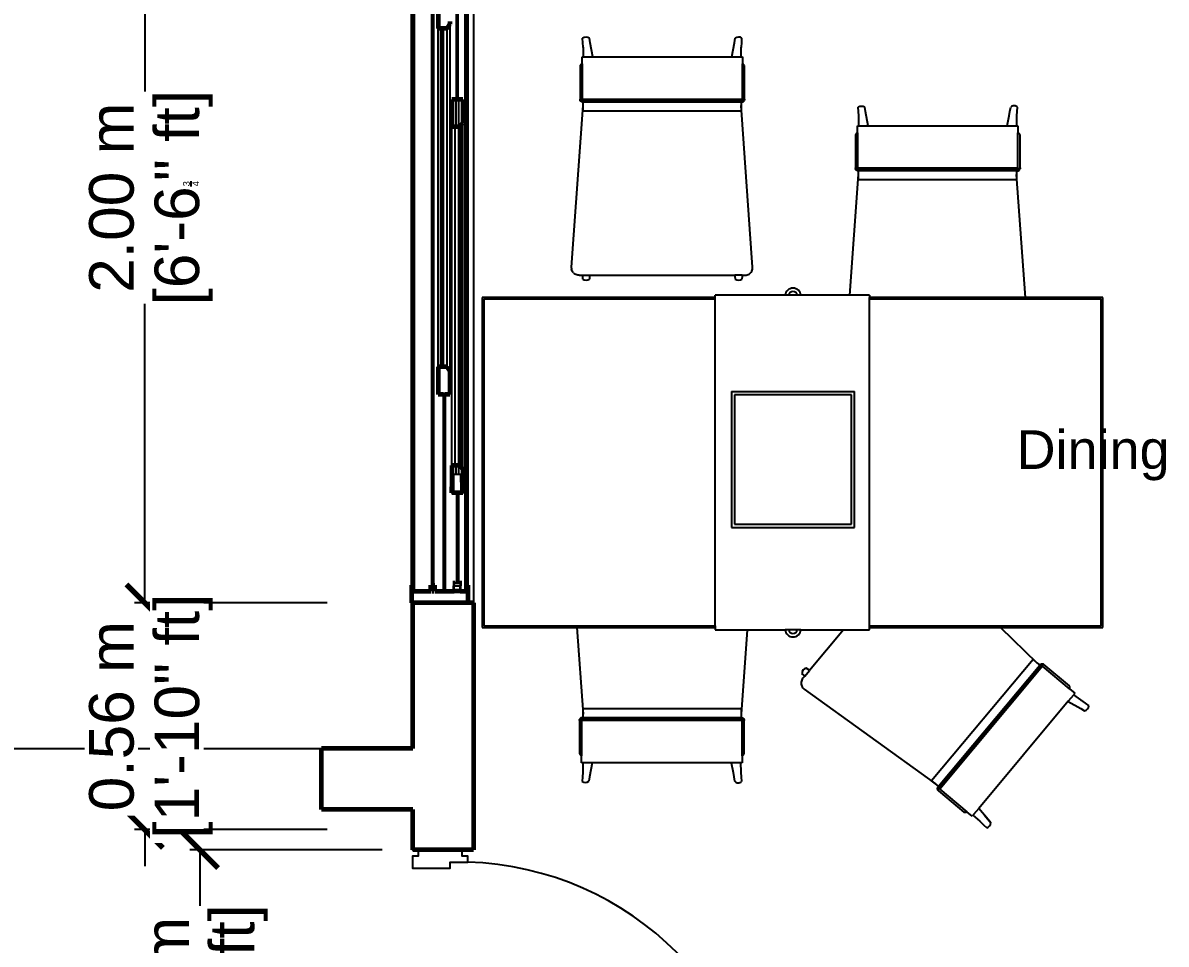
# Model space of a CAD drawing. Header units: metres. Extents: x 54.3 to 102.1, y 17 to 45.8.
# Drawn here: x 73.189 to 76.011, y 32.096 to 34.37 of the extents above; entities that cross this region are included whole.
import ezdxf

# ---------------------------------------------------------------- set-up
doc = ezdxf.new("R2010")
doc.units = ezdxf.units.M
doc.layers.get('Defpoints').update_dxf_attribs({"lineweight": 0})
doc.layers.add('A-WALL', color=6, linetype='Continuous', lineweight=60)
doc.layers.add('Edges', color=7, linetype='Continuous')
doc.styles.get("Standard").update_dxf_attribs({"font": 'arial.ttf'})
doc.styles.add('TEXTS', font='swissl.ttf')
doc.dimstyles.new('Copy of DIMTEXT', dxfattribs={"dimscale": 0.3, "dimtxt": 0.22, "dimasz": 0.18, "dimexe": 0.05, "dimexo": 0.05, "dimgap": 0.05, "dimtad": 0, "dimzin": 1, "dimdsep": 46, "dimtxsty": 'TEXTS', "dimblk": 'ARCHTICK', "dimcen": 0.1, "dimclrd": 256, "dimclre": 6, "dimclrt": 7, "dimadec": 0, "dimazin": 0, "dimtfac": 0.15, "dimtix": 1, "dimtofl": 0, "dimtmove": 1, "dimatfit": 3, "dimldrblk": 'OPEN', "dimfxl": 0, "dimtolj": 1, "dimtzin": 0, "dimarcsym": 0})

# ---------------------------------------------------------------- blocks, each defined once
blk = doc.blocks.new('*U176')
blk.add_lwpolyline([(33.6, 1013.3, -0.396717), (855.3, 192)], format="xyb")
for points in [[(72, 192), (33.6, 192), (33.6, 1013.3), (72, 1013.3)], [(33.6, 192), (16.8, 192), (16.8, 192), (16.8, 192), (16.8, 192), (16.8, 177), (0, 177), (0, 190.9), (0, 40.9), (0, 55.9), (16.8, 55.9), (16.8, 40.9), (33.6, 40.9), (33.6, 40.9), (50, 40.9), (50, 144), (33.6, 144)], [(888.9, 177), (888.9, 192), (888.9, 192), (888.9, 40.9), (888.9, 55.9), (872.1, 55.9), (872.1, 40.9), (855.3, 40.9), (855.3, 40.9), (838.9, 40.9), (838.9, 144), (855.3, 144), (855.3, 192), (872.1, 192), (872.1, 177)]]:
    blk.add_lwpolyline(points, close=True)
blk.add_lwpolyline([(33.6, 192), (72, 192)])
blk = doc.blocks.new('_ArchTick')
at = {"color": 0, "linetype": 'ByBlock', "const_width": 0.15}
blk.add_lwpolyline([(-0.5, -0.5), (0.5, 0.5)], dxfattribs=at)
blk = doc.blocks.new('*D215')
at = {"layer": 'Defpoints', "color": 0, "transparency": 16777216}
for p in [(74.1478, 34.9382), (73.4898, 32.939), (74.1478, 32.939)]:
    blk.add_point(p, dxfattribs=at)
at = {"layer": 'Edges', "color": 6, "lineweight": -2, "transparency": 16777216}
for p, q in [((73.9398, 34.9382), (73.4648, 34.9382)), ((73.9398, 32.939), (73.4648, 32.939))]:
    blk.add_line(p, q, dxfattribs=at)
at = {"layer": 'Edges', "lineweight": -2, "transparency": 16777216}
for p, q in [((73.4898, 34.9382), (73.4898, 34.2005)), ((73.4898, 32.939), (73.4898, 33.6768))]:
    blk.add_line(p, q, dxfattribs=at)
at = {"layer": 'Edges', "lineweight": -2, "transparency": 16777216, "xscale": 0.09, "yscale": 0.09, "zscale": 0.09}
for p, rotation in [((73.4898, 34.9382), 90), ((73.4898, 32.939), 270)]:
    blk.add_blockref('_ArchTick', p, dxfattribs=dict(at, rotation=rotation))
at = {"layer": 'Edges', "color": 7, "transparency": 16777216, "insert": (73.4082, 33.9386), "char_height": 0.11, "attachment_point": 5, "rotation": 90, "style": 'TEXTS', "bg_fill": 3, "box_fill_scale": 1.1, "bg_fill_color": 256, "bg_fill_true_color": 13158600, "bg_fill_transparency": 0}
blk.add_mtext('\\A1;2.00 m', dxfattribs=at)
at = {"layer": 'Edges', "color": 7, "transparency": 16777216, "insert": (73.5856, 33.9386), "char_height": 0.11, "attachment_point": 5, "rotation": 90, "style": 'TEXTS', "bg_fill": 3, "box_fill_scale": 1.1, "bg_fill_color": 256, "bg_fill_true_color": 13158600, "bg_fill_transparency": 0}
blk.add_mtext('\\A1;[6\'-6{\\H0.15x;\\S3/4;}" ft]', dxfattribs=at)
blk = doc.blocks.new('_Open')
at = {"color": 0, "linetype": 'ByBlock', "lineweight": -2}
for p, q in [((-1, 0.167), (0, 0)), ((-1, -0.167), (0, 0)), ((0, 0), (-1, 0))]:
    blk.add_line(p, q, dxfattribs=at)
blk = doc.blocks.new('*D216')
at = {"layer": 'Defpoints', "color": 0, "transparency": 16777216}
for p in [(74.1478, 32.939), (74.1511, 32.3788)]:
    blk.add_point(p, dxfattribs=at)
at = {"layer": 'Edges', "lineweight": -2, "transparency": 16777216}
for p, q in [((73.4898, 32.939), (73.4898, 33.029)), ((73.4898, 32.3788), (73.4898, 32.2888))]:
    blk.add_line(p, q, dxfattribs=at)
at = {"layer": 'Edges', "color": 6, "lineweight": -2, "transparency": 16777216}
for p, q in [((73.9398, 32.939), (73.4648, 32.939)), ((73.9398, 32.3788), (73.4648, 32.3788))]:
    blk.add_line(p, q, dxfattribs=at)
at = {"layer": 'Edges', "lineweight": -2, "transparency": 16777216, "xscale": 0.09, "yscale": 0.09, "zscale": 0.09}
for p, rotation in [((73.4898, 32.939), 270), ((73.4898, 32.3788), 90)]:
    blk.add_blockref('_ArchTick', p, dxfattribs=dict(at, rotation=rotation))
at = {"layer": 'Edges', "color": 7, "transparency": 16777216, "char_height": 0.11, "attachment_point": 5, "rotation": 90, "style": 'TEXTS', "bg_fill": 3, "box_fill_scale": 1.1, "bg_fill_color": 256, "bg_fill_true_color": 13158600, "bg_fill_transparency": 0}
for s, insert in [('\\A1;[1\'-10" ft]', (73.5856, 32.6589)), ('\\A1;0.56 m', (73.4082, 32.6589))]:
    blk.add_mtext(s, dxfattribs=dict(at, insert=insert))
at = {"layer": 'Defpoints', "color": 0, "transparency": 16777216}
blk.add_point((73.4898, 32.3788), dxfattribs=at)
blk = doc.blocks.new('*D220')
at = {"layer": 'Defpoints', "color": 0, "transparency": 16777216}
for p in [(73.6259, 32.3288), (74.1511, 32.3288), (74.1511, 31.5288)]:
    blk.add_point(p, dxfattribs=at)
at = {"layer": 'Edges', "color": 6, "lineweight": -2, "transparency": 16777216}
for p, q in [((74.0759, 32.3288), (73.6009, 32.3288)), ((74.0759, 31.5288), (73.6009, 31.5288))]:
    blk.add_line(p, q, dxfattribs=at)
at = {"layer": 'Edges', "lineweight": -2, "transparency": 16777216}
for p, q in [((73.6259, 32.3288), (73.6259, 32.1906)), ((73.6259, 31.5288), (73.6259, 31.667))]:
    blk.add_line(p, q, dxfattribs=at)
at = {"layer": 'Edges', "lineweight": -2, "transparency": 16777216, "xscale": 0.09, "yscale": 0.09, "zscale": 0.09}
for p, rotation in [((73.6259, 32.3288), 90), ((73.6259, 31.5288), 270)]:
    blk.add_blockref('_ArchTick', p, dxfattribs=dict(at, rotation=rotation))
at = {"layer": 'Edges', "color": 7, "transparency": 16777216, "insert": (73.5444, 31.9288), "char_height": 0.11, "attachment_point": 5, "rotation": 90, "style": 'TEXTS', "bg_fill": 3, "box_fill_scale": 1.1, "bg_fill_color": 256, "bg_fill_true_color": 13158600, "bg_fill_transparency": 0}
blk.add_mtext('\\A1;0.80 m', dxfattribs=at)
at = {"layer": 'Edges', "color": 7, "transparency": 16777216, "insert": (73.7217, 31.9288), "char_height": 0.11, "attachment_point": 5, "rotation": 90, "style": 'TEXTS', "bg_fill": 3, "box_fill_scale": 1.1, "bg_fill_color": 256, "bg_fill_true_color": 13158600, "bg_fill_transparency": 0}
blk.add_mtext('\\A1;[2\'-7{\\H0.15x;\\S1/2;}" ft]', dxfattribs=at)

msp = doc.modelspace()

# ---------------------------------------------------------------- linework, layer by layer
for p, q in [((74.1554, 32.9676), (74.1554, 34.9093)), ((74.259, 34.1811), (74.259, 34.9093)), ((74.2635, 34.1811), (74.2635, 34.9093)), ((74.2802, 34.9093), (74.2802, 33.2606)), ((74.1478, 32.9826), (74.1478, 34.8941)), ((74.1504, 32.9826), (74.1504, 34.8941)), ((74.1984, 32.9826), (74.1984, 34.8941)), ((74.2033, 32.9826), (74.2033, 34.8941)), ((74.2852, 32.9826), (74.2852, 34.8941)), ((74.2878, 32.9826), (74.2878, 34.8907)), ((74.3011, 34.8907), (74.3011, 32.9388)), ((74.2143, 33.5209), (74.2143, 34.3563)), ((74.236, 33.5209), (74.236, 34.3563)), ((74.243, 34.3666), (74.243, 33.5106)), ((74.5714, 34.3211), (74.5706, 34.3322)), ((74.5722, 34.3106), (74.5714, 34.3211)), ((74.5891, 34.3212), (74.5873, 34.332)), ((74.5954, 34.286), (74.5891, 34.3212)), ((74.9391, 34.286), (74.9454, 34.3212)), ((74.9454, 34.3212), (74.9472, 34.332)), ((74.9623, 34.3106), (74.9631, 34.3211)), ((74.9631, 34.3211), (74.9639, 34.3322)), ((74.5691, 34.286), (74.5721, 34.286)), ((74.5691, 34.2688), (74.5691, 34.286)), ((74.5721, 34.286), (74.5721, 34.286)), ((74.5721, 34.286), (74.5725, 34.286)), ((74.5724, 34.3083), (74.5722, 34.3106)), ((74.5725, 34.286), (74.5724, 34.3083)), ((74.5725, 34.286), (74.5725, 34.286)), ((74.5725, 34.286), (74.5735, 34.286)), ((74.5735, 34.286), (74.5735, 34.286)), ((74.5735, 34.286), (74.5753, 34.286)), ((74.5753, 34.286), (74.5753, 34.286)), ((74.5753, 34.286), (74.5949, 34.286)), ((74.5949, 34.286), (74.5949, 34.286)), ((74.5949, 34.286), (74.9396, 34.286)), ((74.9396, 34.286), (74.9396, 34.286)), ((74.9396, 34.286), (74.9592, 34.286)), ((74.9592, 34.286), (74.9592, 34.286)), ((74.9592, 34.286), (74.961, 34.286)), ((74.961, 34.286), (74.961, 34.286)), ((74.961, 34.286), (74.962, 34.286)), ((74.962, 34.286), (74.9621, 34.3083)), ((74.962, 34.286), (74.962, 34.286)), ((74.962, 34.286), (74.9624, 34.286)), ((74.9621, 34.3083), (74.9623, 34.3106)), ((74.9624, 34.286), (74.9624, 34.286)), ((74.9624, 34.286), (74.9651, 34.286)), ((74.9651, 34.286), (74.9651, 34.2688)), ((74.5642, 34.2643), (74.5641, 34.2638)), ((74.5641, 34.2638), (74.5641, 34.182)), ((74.5645, 34.2649), (74.5642, 34.2643)), ((74.5647, 34.2655), (74.5645, 34.2649)), ((74.5651, 34.266), (74.5647, 34.2655)), ((74.5654, 34.2665), (74.5651, 34.266)), ((74.5659, 34.267), (74.5654, 34.2665)), ((74.5663, 34.2674), (74.5659, 34.267)), ((74.5668, 34.2678), (74.5663, 34.2674)), ((74.5673, 34.2681), (74.5668, 34.2678)), ((74.5679, 34.2684), (74.5673, 34.2681)), ((74.5685, 34.2686), (74.5679, 34.2684)), ((74.5691, 34.2688), (74.5685, 34.2686)), ((74.5691, 34.2688), (74.5691, 34.182)), ((74.9657, 34.2686), (74.9651, 34.2688)), ((74.9651, 34.182), (74.9651, 34.2688)), ((74.9662, 34.2684), (74.9657, 34.2686)), ((74.9668, 34.2681), (74.9662, 34.2684)), ((74.9673, 34.2678), (74.9668, 34.2681)), ((74.9678, 34.2674), (74.9673, 34.2678)), ((74.9683, 34.267), (74.9678, 34.2674)), ((74.9687, 34.2665), (74.9683, 34.267)), ((74.9691, 34.266), (74.9687, 34.2665)), ((74.9694, 34.2655), (74.9691, 34.266)), ((74.9697, 34.2649), (74.9694, 34.2655)), ((74.9699, 34.2643), (74.9697, 34.2649)), ((74.9701, 34.2638), (74.9699, 34.2643)), ((74.9701, 34.182), (74.9701, 34.2638)), ((74.2582, 34.1131), (74.2582, 34.1811)), ((74.265, 34.1131), (74.265, 34.1811)), ((74.5642, 34.1814), (74.5641, 34.182)), ((74.5641, 34.182), (74.5641, 34.1796)), ((74.5642, 34.179), (74.5641, 34.1796)), ((74.5645, 34.1809), (74.5642, 34.1814)), ((74.5645, 34.1785), (74.5642, 34.179)), ((74.5647, 34.1803), (74.5645, 34.1809)), ((74.5647, 34.1779), (74.5645, 34.1785)), ((74.5651, 34.1798), (74.5647, 34.1803)), ((74.5651, 34.1774), (74.5647, 34.1779)), ((74.5654, 34.1793), (74.5651, 34.1798)), ((74.5654, 34.1769), (74.5651, 34.1774)), ((74.5659, 34.1789), (74.5654, 34.1793)), ((74.5659, 34.1765), (74.5654, 34.1769)), ((74.5663, 34.1785), (74.5659, 34.1789)), ((74.5663, 34.1761), (74.5659, 34.1765)), ((74.5668, 34.1781), (74.5663, 34.1785)), ((74.5668, 34.1757), (74.5663, 34.1761)), ((74.5673, 34.1778), (74.5668, 34.1781)), ((74.5673, 34.1754), (74.5668, 34.1757)), ((74.5679, 34.1775), (74.5673, 34.1778)), ((74.5679, 34.1751), (74.5673, 34.1754)), ((74.5685, 34.1773), (74.5679, 34.1775)), ((74.5685, 34.1749), (74.5679, 34.1751)), ((74.5691, 34.1772), (74.5685, 34.1773)), ((74.5691, 34.1747), (74.5685, 34.1749)), ((74.5691, 34.182), (74.9651, 34.182)), ((74.5691, 34.182), (74.5691, 34.1772)), ((74.5691, 34.1772), (74.9651, 34.1772)), ((74.5691, 34.1747), (74.5716, 34.1747)), ((74.9616, 34.1747), (74.5716, 34.1747)), ((74.5716, 34.1659), (74.5716, 34.1747)), ((74.9651, 34.1747), (74.9616, 34.1747)), ((74.9616, 34.1747), (74.9616, 34.1659)), ((74.9651, 34.182), (74.9651, 34.1772)), ((74.9651, 34.1772), (74.9657, 34.1773)), ((74.9651, 34.1747), (74.9657, 34.1749)), ((74.9657, 34.1773), (74.9662, 34.1775)), ((74.9657, 34.1749), (74.9662, 34.1751)), ((74.9662, 34.1775), (74.9668, 34.1778)), ((74.9662, 34.1751), (74.9668, 34.1754)), ((74.9668, 34.1778), (74.9673, 34.1781)), ((74.9668, 34.1754), (74.9673, 34.1757)), ((74.9673, 34.1781), (74.9678, 34.1785)), ((74.9673, 34.1757), (74.9678, 34.1761)), ((74.9678, 34.1785), (74.9683, 34.1789)), ((74.9678, 34.1761), (74.9683, 34.1765)), ((74.9683, 34.1789), (74.9687, 34.1793)), ((74.9683, 34.1765), (74.9687, 34.1769)), ((74.9687, 34.1793), (74.9691, 34.1798)), ((74.9687, 34.1769), (74.9691, 34.1774)), ((74.9691, 34.1798), (74.9694, 34.1803)), ((74.9691, 34.1774), (74.9694, 34.1779)), ((74.9694, 34.1803), (74.9697, 34.1809)), ((74.9694, 34.1779), (74.9697, 34.1785)), ((74.9697, 34.1809), (74.9699, 34.1814)), ((74.9697, 34.1785), (74.9699, 34.179)), ((74.9699, 34.1814), (74.9701, 34.182)), ((74.9699, 34.179), (74.9701, 34.1796)), ((74.9701, 34.182), (74.9701, 34.1796)), ((74.543, 33.7672), (74.5716, 34.1659)), ((74.5716, 34.1531), (74.5716, 34.1659)), ((74.5716, 34.1531), (74.9616, 34.1531)), ((74.9616, 34.1659), (74.9616, 34.1531)), ((74.9901, 33.7672), (74.9616, 34.1659)), ((75.2514, 34.1511), (75.2506, 34.1622)), ((75.2522, 34.1406), (75.2514, 34.1511)), ((75.2691, 34.1512), (75.2673, 34.162)), ((75.2754, 34.116), (75.2691, 34.1512)), ((75.6235, 34.1406), (75.6254, 34.1512)), ((75.6254, 34.1512), (75.6272, 34.162)), ((75.6423, 34.1406), (75.6431, 34.1511)), ((75.6431, 34.1511), (75.6439, 34.1622)), ((74.2752, 33.2676), (74.2752, 34.1232)), ((75.2524, 34.1383), (75.2522, 34.1406)), ((75.2525, 34.116), (75.2524, 34.1383)), ((75.2715, 34.1381), (75.271, 34.1406)), ((75.6188, 34.116), (75.6235, 34.1406)), ((75.642, 34.116), (75.6421, 34.1383)), ((75.6421, 34.1383), (75.6423, 34.1406)), ((74.248, 33.2776), (74.248, 34.1131)), ((74.2561, 33.2776), (74.2561, 34.1131)), ((75.2442, 34.0943), (75.2441, 34.0938)), ((75.2441, 34.0938), (75.2441, 34.012)), ((75.2445, 34.0949), (75.2442, 34.0943)), ((75.2447, 34.0955), (75.2445, 34.0949)), ((75.2451, 34.096), (75.2447, 34.0955)), ((75.2454, 34.0965), (75.2451, 34.096)), ((75.2459, 34.097), (75.2454, 34.0965)), ((75.2463, 34.0974), (75.2459, 34.097)), ((75.2468, 34.0978), (75.2463, 34.0974)), ((75.2473, 34.0981), (75.2468, 34.0978)), ((75.2479, 34.0984), (75.2473, 34.0981)), ((75.2485, 34.0986), (75.2479, 34.0984)), ((75.2491, 34.0988), (75.2485, 34.0986)), ((75.2491, 34.116), (75.2521, 34.116)), ((75.2491, 34.0988), (75.2491, 34.116)), ((75.2491, 34.0988), (75.2491, 34.012)), ((75.2521, 34.116), (75.2521, 34.116)), ((75.2521, 34.116), (75.2525, 34.116)), ((75.2525, 34.116), (75.2525, 34.116)), ((75.2525, 34.116), (75.2535, 34.116)), ((75.2535, 34.116), (75.2535, 34.116)), ((75.2535, 34.116), (75.2553, 34.116)), ((75.2553, 34.116), (75.2553, 34.116)), ((75.2553, 34.116), (75.2749, 34.116)), ((75.2749, 34.116), (75.2749, 34.116)), ((75.2749, 34.116), (75.6196, 34.116)), ((75.6196, 34.116), (75.6196, 34.116)), ((75.6196, 34.116), (75.6392, 34.116)), ((75.6392, 34.116), (75.6392, 34.116)), ((75.6392, 34.116), (75.641, 34.116)), ((75.641, 34.116), (75.641, 34.116)), ((75.641, 34.116), (75.642, 34.116)), ((75.642, 34.116), (75.642, 34.116)), ((75.642, 34.116), (75.6424, 34.116)), ((75.6424, 34.116), (75.6424, 34.116)), ((75.6424, 34.116), (75.6451, 34.116)), ((75.6451, 34.116), (75.6451, 34.0988)), ((75.6457, 34.0986), (75.6451, 34.0988)), ((75.6451, 34.012), (75.6451, 34.0988)), ((75.6462, 34.0984), (75.6457, 34.0986)), ((75.6468, 34.0981), (75.6462, 34.0984)), ((75.6473, 34.0978), (75.6468, 34.0981)), ((75.6478, 34.0974), (75.6473, 34.0978)), ((75.6483, 34.097), (75.6478, 34.0974)), ((75.6487, 34.0965), (75.6483, 34.097)), ((75.6491, 34.096), (75.6487, 34.0965)), ((75.6494, 34.0955), (75.6491, 34.096)), ((75.6497, 34.0949), (75.6494, 34.0955)), ((75.6499, 34.0943), (75.6497, 34.0949)), ((75.6501, 34.0938), (75.6499, 34.0943)), ((75.6501, 34.012), (75.6501, 34.0938)), ((75.2442, 34.0114), (75.2441, 34.012)), ((75.2441, 34.012), (75.2441, 34.0096)), ((75.2442, 34.009), (75.2441, 34.0096)), ((75.2445, 34.0109), (75.2442, 34.0114)), ((75.2445, 34.0085), (75.2442, 34.009)), ((75.2447, 34.0103), (75.2445, 34.0109)), ((75.2447, 34.0079), (75.2445, 34.0085)), ((75.2451, 34.0098), (75.2447, 34.0103)), ((75.2451, 34.0074), (75.2447, 34.0079)), ((75.2454, 34.0093), (75.2451, 34.0098)), ((75.2454, 34.0069), (75.2451, 34.0074)), ((75.2459, 34.0089), (75.2454, 34.0093)), ((75.2459, 34.0065), (75.2454, 34.0069)), ((75.2463, 34.0085), (75.2459, 34.0089)), ((75.2463, 34.0061), (75.2459, 34.0065)), ((75.2468, 34.0081), (75.2463, 34.0085)), ((75.2468, 34.0057), (75.2463, 34.0061)), ((75.2473, 34.0078), (75.2468, 34.0081)), ((75.2473, 34.0054), (75.2468, 34.0057)), ((75.2479, 34.0075), (75.2473, 34.0078)), ((75.2479, 34.0051), (75.2473, 34.0054)), ((75.2485, 34.0073), (75.2479, 34.0075)), ((75.2485, 34.0049), (75.2479, 34.0051)), ((75.2491, 34.0072), (75.2485, 34.0073)), ((75.2491, 34.0047), (75.2485, 34.0049)), ((75.2491, 34.012), (75.6451, 34.012)), ((75.2491, 34.012), (75.2491, 34.0072)), ((75.2491, 34.0072), (75.6451, 34.0072)), ((75.2491, 34.0047), (75.2516, 34.0047)), ((75.6416, 34.0047), (75.2516, 34.0047)), ((75.2516, 33.9959), (75.2516, 34.0047)), ((75.6451, 34.0047), (75.6416, 34.0047)), ((75.6416, 34.0047), (75.6416, 33.9959)), ((75.6451, 34.012), (75.6451, 34.0072)), ((75.6451, 34.0072), (75.6457, 34.0073)), ((75.6451, 34.0047), (75.6457, 34.0049)), ((75.6457, 34.0073), (75.6462, 34.0075)), ((75.6457, 34.0049), (75.6462, 34.0051)), ((75.6462, 34.0075), (75.6468, 34.0078)), ((75.6462, 34.0051), (75.6468, 34.0054)), ((75.6468, 34.0078), (75.6473, 34.0081)), ((75.6468, 34.0054), (75.6473, 34.0057)), ((75.6473, 34.0081), (75.6478, 34.0085)), ((75.6473, 34.0057), (75.6478, 34.0061)), ((75.6478, 34.0085), (75.6483, 34.0089)), ((75.6478, 34.0061), (75.6483, 34.0065)), ((75.6483, 34.0089), (75.6487, 34.0093)), ((75.6483, 34.0065), (75.6487, 34.0069)), ((75.6487, 34.0093), (75.6491, 34.0098)), ((75.6487, 34.0069), (75.6491, 34.0074)), ((75.6491, 34.0098), (75.6494, 34.0103)), ((75.6491, 34.0074), (75.6494, 34.0079)), ((75.6494, 34.0103), (75.6497, 34.0109)), ((75.6494, 34.0079), (75.6497, 34.0085)), ((75.6497, 34.0109), (75.6499, 34.0114)), ((75.6497, 34.0085), (75.6499, 34.009)), ((75.6499, 34.0114), (75.6501, 34.012)), ((75.6499, 34.009), (75.6501, 34.0096)), ((75.6501, 34.012), (75.6501, 34.0096)), ((75.2302, 33.6979), (75.2516, 33.9959)), ((75.2516, 33.9831), (75.2516, 33.9959)), ((75.2516, 33.9831), (75.6416, 33.9831)), ((75.6416, 33.9959), (75.6416, 33.9831)), ((75.6633, 33.6919), (75.6416, 33.9959)), ((74.543, 33.7647), (74.543, 33.7672)), ((74.543, 33.7647), (74.5433, 33.7621)), ((74.544, 33.7597), (74.5433, 33.7621)), ((74.545, 33.7573), (74.544, 33.7597)), ((74.5463, 33.7551), (74.545, 33.7573)), ((74.5479, 33.7532), (74.5463, 33.7551)), ((74.5479, 33.7532), (74.5497, 33.7514)), ((74.5518, 33.7499), (74.5497, 33.7514)), ((74.5541, 33.7488), (74.5518, 33.7499)), ((74.979, 33.7488), (74.9813, 33.7499)), ((74.9813, 33.7499), (74.9834, 33.7514)), ((74.9834, 33.7514), (74.9852, 33.7532)), ((74.9852, 33.7532), (74.9868, 33.7551)), ((74.9868, 33.7551), (74.9882, 33.7573)), ((74.9882, 33.7573), (74.9892, 33.7597)), ((74.9892, 33.7597), (74.9898, 33.7621)), ((74.9898, 33.7621), (74.9902, 33.7647)), ((74.9902, 33.7647), (74.9901, 33.7672)), ((74.5565, 33.7479), (74.5541, 33.7488)), ((74.559, 33.7474), (74.5565, 33.7479)), ((74.5616, 33.7473), (74.559, 33.7474)), ((74.5616, 33.7473), (74.5699, 33.7473)), ((74.5699, 33.7473), (74.5701, 33.745)), ((74.5699, 33.7473), (74.5879, 33.7473)), ((74.5701, 33.745), (74.5706, 33.7378)), ((74.5879, 33.745), (74.5874, 33.7378)), ((74.5881, 33.7473), (74.5879, 33.745)), ((74.5879, 33.745), (74.5879, 33.7473)), ((74.5879, 33.7473), (74.5881, 33.7473)), ((74.5881, 33.7473), (74.9464, 33.7473)), ((74.9464, 33.7473), (74.9466, 33.745)), ((74.9646, 33.7473), (74.9464, 33.7473)), ((74.9466, 33.745), (74.9471, 33.7378)), ((74.9644, 33.745), (74.9639, 33.7378)), ((74.9646, 33.7473), (74.9644, 33.745)), ((74.9646, 33.7473), (74.9716, 33.7473)), ((74.9716, 33.7473), (74.9741, 33.7474)), ((74.9741, 33.7474), (74.9766, 33.7479)), ((74.9766, 33.7479), (74.979, 33.7488)), ((74.898, 33.6919), (74.898, 33.6979)), ((75.0703, 33.6979), (74.898, 33.6979)), ((75.1094, 33.6979), (75.0703, 33.6979)), ((75.2302, 33.6979), (75.1094, 33.6979)), ((75.279, 33.6979), (75.2302, 33.6979)), ((75.279, 33.6979), (75.279, 33.6919)), ((74.3225, 33.6919), (74.3225, 32.8779)), ((74.898, 33.6919), (74.3225, 33.6919)), ((74.3265, 33.6879), (74.3265, 32.8819)), ((74.898, 33.6879), (74.3265, 33.6879)), ((74.898, 33.6879), (74.898, 33.6919)), ((74.898, 32.8819), (74.898, 33.6879)), ((75.6633, 33.6919), (75.279, 33.6919)), ((75.279, 33.6879), (75.279, 33.6919)), ((75.279, 32.8819), (75.279, 33.6879)), ((75.6636, 33.6879), (75.279, 33.6879)), ((75.6636, 33.6879), (75.6633, 33.6919)), ((75.8545, 33.6919), (75.6633, 33.6919)), ((75.8505, 33.6879), (75.6636, 33.6879)), ((75.8505, 32.8819), (75.8505, 33.6879)), ((75.8545, 32.8779), (75.8545, 33.6919)), ((74.2143, 33.5209), (74.2143, 33.453)), ((74.2264, 33.453), (74.2264, 32.9676)), ((74.2309, 33.453), (74.2309, 32.9676)), ((74.9382, 33.4606), (74.9382, 33.1248)), ((74.9382, 33.4606), (75.2415, 33.4606)), ((75.2341, 33.4524), (74.9456, 33.4524)), ((74.9456, 33.4524), (74.9456, 33.133)), ((75.2341, 33.133), (75.2341, 33.4524)), ((75.2415, 33.1248), (75.2415, 33.4606)), ((74.2582, 33.2557), (74.2582, 33.2776)), ((74.265, 33.2557), (74.265, 33.2776)), ((74.2582, 33.2557), (74.2516, 33.2557)), ((74.2516, 33.2557), (74.2516, 33.2246)), ((74.265, 33.2557), (74.2582, 33.2557)), ((74.2702, 33.2557), (74.265, 33.2557)), ((74.2752, 33.2557), (74.2702, 33.2557)), ((74.2702, 33.2366), (74.2702, 33.2557)), ((74.2752, 33.2606), (74.2802, 33.2606)), ((74.2802, 33.2606), (74.2802, 33.2317)), ((74.248, 33.2246), (74.2516, 33.2246)), ((74.2516, 33.2246), (74.2516, 33.2103)), ((74.2752, 33.2366), (74.2702, 33.2366)), ((74.2702, 33.2366), (74.2702, 33.2246)), ((74.2702, 33.2246), (74.2752, 33.2246)), ((74.2702, 33.2246), (74.2702, 33.2103)), ((74.2752, 33.2317), (74.2802, 33.2317)), ((74.2802, 33.2317), (74.2802, 32.9676)), ((74.248, 33.2103), (74.248, 33.2082)), ((74.2594, 33.2082), (74.248, 33.2082)), ((74.2572, 33.2103), (74.2572, 33.2105)), ((74.2579, 33.2105), (74.2572, 33.2105)), ((74.2579, 33.2103), (74.2579, 33.2105)), ((74.2643, 33.2105), (74.2579, 33.2105)), ((74.2594, 33.2082), (74.2594, 32.9868)), ((74.264, 33.2082), (74.2594, 33.2082)), ((74.264, 33.2082), (74.264, 32.9868)), ((74.2752, 33.2082), (74.264, 33.2082)), ((74.2643, 33.2103), (74.2643, 33.2105)), ((74.2643, 33.2105), (74.265, 33.2105)), ((74.265, 33.2103), (74.265, 33.2105)), ((74.2752, 33.2103), (74.2752, 33.2082)), ((74.9456, 33.133), (75.2341, 33.133)), ((74.9382, 33.1248), (75.2415, 33.1248)), ((74.2516, 32.9933), (74.2516, 32.9805)), ((74.2536, 32.9933), (74.2536, 32.9868)), ((74.2682, 32.9933), (74.2682, 32.9868)), ((74.2702, 32.9933), (74.2702, 32.9805)), ((74.2516, 32.9676), (74.2516, 32.9805)), ((74.2536, 32.9805), (74.2516, 32.9805)), ((74.2594, 32.9868), (74.2536, 32.9868)), ((74.2536, 32.9868), (74.2536, 32.9805)), ((74.2536, 32.9676), (74.2536, 32.9805)), ((74.2536, 32.9805), (74.2594, 32.9805)), ((74.2594, 32.9868), (74.2594, 32.9863)), ((74.264, 32.9868), (74.2594, 32.9868)), ((74.2594, 32.9832), (74.2594, 32.9815)), ((74.2594, 32.9808), (74.2594, 32.9805)), ((74.2594, 32.9805), (74.264, 32.9805)), ((74.264, 32.9868), (74.264, 32.9863)), ((74.2682, 32.9868), (74.264, 32.9868)), ((74.264, 32.9832), (74.264, 32.9815)), ((74.264, 32.9808), (74.264, 32.9805)), ((74.264, 32.9805), (74.2682, 32.9805)), ((74.2682, 32.9868), (74.2682, 32.9805)), ((74.2702, 32.9805), (74.2682, 32.9805)), ((74.2682, 32.9676), (74.2682, 32.9805)), ((74.2702, 32.9676), (74.2702, 32.9805)), ((74.1511, 32.939), (74.1511, 32.9388)), ((74.3225, 32.8779), (74.5562, 32.8779)), ((74.3265, 32.8819), (74.556, 32.8819)), ((74.556, 32.8819), (74.5562, 32.8779)), ((74.556, 32.8819), (74.898, 32.8819)), ((74.5562, 32.8779), (74.898, 32.8779)), ((74.5562, 32.8779), (74.5716, 32.6642)), ((74.898, 32.8819), (74.898, 32.8779)), ((74.898, 32.8779), (74.898, 32.8719)), ((75.279, 32.8819), (75.5976, 32.8819)), ((75.279, 32.8779), (75.279, 32.8819)), ((75.279, 32.8779), (75.6018, 32.8779)), ((75.279, 32.8719), (75.279, 32.8779)), ((75.6018, 32.8779), (75.5976, 32.8819)), ((75.5976, 32.8819), (75.8505, 32.8819)), ((75.6018, 32.8779), (75.8545, 32.8779)), ((75.6018, 32.8779), (75.692, 32.7907)), ((74.898, 32.8719), (74.9764, 32.8719)), ((74.9764, 32.8719), (74.9616, 32.6642)), ((74.9764, 32.8719), (75.0703, 32.8719)), ((75.1094, 32.8719), (75.0703, 32.8719)), ((75.1068, 32.8719), (75.2142, 32.8719)), ((75.2142, 32.8719), (75.1304, 32.7717)), ((75.2142, 32.8719), (75.279, 32.8719)), ((75.6822, 32.7989), (75.432, 32.4997)), ((75.6822, 32.7989), (75.692, 32.7907)), ((75.692, 32.7907), (75.6988, 32.785)), ((75.1172, 32.7594), (75.112, 32.7644)), ((75.1188, 32.7578), (75.1304, 32.7717)), ((75.1286, 32.773), (75.1227, 32.7772)), ((75.1304, 32.7717), (75.1286, 32.773)), ((75.7023, 32.7854), (75.4482, 32.4816)), ((75.4486, 32.4859), (75.6988, 32.785)), ((75.706, 32.7823), (75.4519, 32.4785)), ((75.7004, 32.787), (75.6988, 32.785)), ((75.7004, 32.787), (75.7009, 32.7873)), ((75.7009, 32.7873), (75.7015, 32.7876)), ((75.7015, 32.7876), (75.702, 32.7879)), ((75.702, 32.7879), (75.7026, 32.7881)), ((75.7023, 32.7854), (75.7028, 32.7858)), ((75.706, 32.7823), (75.7023, 32.7854)), ((75.7026, 32.7881), (75.7032, 32.7882)), ((75.7028, 32.7858), (75.7033, 32.7861)), ((75.7032, 32.7882), (75.7038, 32.7883)), ((75.7033, 32.7861), (75.7039, 32.7863)), ((75.7038, 32.7883), (75.7044, 32.7883)), ((75.7039, 32.7863), (75.7044, 32.7865)), ((75.7044, 32.7883), (75.705, 32.7883)), ((75.7044, 32.7865), (75.705, 32.7867)), ((75.705, 32.7883), (75.7056, 32.7882)), ((75.705, 32.7867), (75.7056, 32.7868)), ((75.7056, 32.7882), (75.7062, 32.7881)), ((75.7056, 32.7868), (75.7063, 32.7868)), ((75.7725, 32.7267), (75.706, 32.7823)), ((75.7062, 32.7881), (75.7068, 32.7879)), ((75.7063, 32.7868), (75.7069, 32.7868)), ((75.7068, 32.7879), (75.7073, 32.7877)), ((75.7069, 32.7868), (75.7075, 32.7867)), ((75.7092, 32.7861), (75.7073, 32.7877)), ((75.7075, 32.7867), (75.7081, 32.7866)), ((75.7081, 32.7866), (75.7086, 32.7864)), ((75.7086, 32.7864), (75.7092, 32.7861)), ((75.7719, 32.7337), (75.7092, 32.7861)), ((75.1101, 32.7432), (75.1099, 32.7407)), ((75.1099, 32.7407), (75.11, 32.7382)), ((75.11, 32.7382), (75.1105, 32.7357)), ((75.1107, 32.7457), (75.1101, 32.7432)), ((75.1105, 32.7357), (75.1113, 32.7332)), ((75.1116, 32.7481), (75.1107, 32.7457)), ((75.1128, 32.7504), (75.1116, 32.7481)), ((75.1143, 32.7524), (75.1128, 32.7504)), ((75.1188, 32.7578), (75.1143, 32.7524)), ((75.1188, 32.7578), (75.1172, 32.7594)), ((75.1113, 32.7332), (75.1125, 32.731)), ((75.1125, 32.731), (75.114, 32.7289)), ((75.114, 32.7289), (75.1157, 32.727)), ((75.1157, 32.727), (75.1177, 32.7254)), ((75.1177, 32.7254), (75.4418, 32.4915)), ((75.7818, 32.7108), (75.7692, 32.6958)), ((75.7722, 32.7332), (75.7719, 32.7337)), ((75.7725, 32.7326), (75.7722, 32.7332)), ((75.7728, 32.7321), (75.7725, 32.7326)), ((75.7725, 32.7267), (75.7728, 32.7272)), ((75.7725, 32.7267), (75.7858, 32.7156)), ((75.773, 32.7315), (75.7728, 32.7321)), ((75.7728, 32.7272), (75.773, 32.7278)), ((75.7731, 32.7309), (75.773, 32.7315)), ((75.773, 32.7278), (75.7731, 32.7284)), ((75.7732, 32.7303), (75.7731, 32.7309)), ((75.7731, 32.7284), (75.7732, 32.729)), ((75.7732, 32.7297), (75.7732, 32.7303)), ((75.7732, 32.729), (75.7732, 32.7297)), ((75.7817, 32.7108), (75.7818, 32.7108)), ((75.7829, 32.7122), (75.7818, 32.7108)), ((75.7825, 32.7117), (75.8112, 32.6913)), ((75.7836, 32.7129), (75.7829, 32.7122)), ((75.7829, 32.7122), (75.7829, 32.7122)), ((75.7835, 32.713), (75.7836, 32.7129)), ((75.7839, 32.7133), (75.7836, 32.7129)), ((75.7839, 32.7133), (75.7838, 32.7133)), ((75.7858, 32.7156), (75.7839, 32.7133)), ((75.7692, 32.6958), (75.5481, 32.4313)), ((75.7689, 32.6954), (75.7999, 32.6776)), ((75.7692, 32.6958), (75.7692, 32.6958)), ((75.7883, 32.6842), (75.7906, 32.683)), ((75.7999, 32.6776), (75.8093, 32.6721)), ((75.8007, 32.6987), (75.8026, 32.6974)), ((75.8112, 32.6913), (75.8202, 32.6848)), ((74.5632, 32.6511), (74.5631, 32.6505)), ((74.5631, 32.6481), (74.5631, 32.6505)), ((74.5635, 32.6517), (74.5632, 32.6511)), ((74.5635, 32.6493), (74.5632, 32.6487)), ((74.5637, 32.6522), (74.5635, 32.6517)), ((74.5637, 32.6498), (74.5635, 32.6493)), ((74.5641, 32.6527), (74.5637, 32.6522)), ((74.5641, 32.6503), (74.5637, 32.6498)), ((74.5644, 32.6532), (74.5641, 32.6527)), ((74.5644, 32.6508), (74.5641, 32.6503)), ((74.5649, 32.6536), (74.5644, 32.6532)), ((74.5649, 32.6512), (74.5644, 32.6508)), ((74.5653, 32.6541), (74.5649, 32.6536)), ((74.5653, 32.6516), (74.5649, 32.6512)), ((74.5658, 32.6544), (74.5653, 32.6541)), ((74.5658, 32.652), (74.5653, 32.6516)), ((74.5663, 32.6547), (74.5658, 32.6544)), ((74.5663, 32.6523), (74.5658, 32.652)), ((74.5669, 32.655), (74.5663, 32.6547)), ((74.5669, 32.6526), (74.5663, 32.6523)), ((74.5675, 32.6552), (74.5669, 32.655)), ((74.5675, 32.6528), (74.5669, 32.6526)), ((74.5681, 32.6554), (74.5675, 32.6552)), ((74.5681, 32.653), (74.5675, 32.6528)), ((74.5681, 32.6554), (74.5716, 32.6554)), ((74.9641, 32.653), (74.5681, 32.653)), ((74.5681, 32.6481), (74.5681, 32.653)), ((74.9616, 32.677), (74.5716, 32.677)), ((74.5716, 32.6642), (74.5716, 32.677)), ((74.5716, 32.6554), (74.5716, 32.6642)), ((74.5716, 32.6554), (74.9616, 32.6554)), ((74.9616, 32.677), (74.9616, 32.6642)), ((74.9616, 32.6642), (74.9616, 32.6554)), ((74.9641, 32.6554), (74.9616, 32.6554)), ((74.9641, 32.6554), (74.9647, 32.6552)), ((74.9641, 32.6481), (74.9641, 32.653)), ((74.9641, 32.653), (74.9647, 32.6528)), ((74.9647, 32.6552), (74.9652, 32.655)), ((74.9647, 32.6528), (74.9652, 32.6526)), ((74.9652, 32.655), (74.9658, 32.6547)), ((74.9652, 32.6526), (74.9658, 32.6523)), ((74.9658, 32.6547), (74.9663, 32.6544)), ((74.9658, 32.6523), (74.9663, 32.652)), ((74.9663, 32.6544), (74.9668, 32.6541)), ((74.9663, 32.652), (74.9668, 32.6516)), ((74.9668, 32.6541), (74.9673, 32.6536)), ((74.9668, 32.6516), (74.9673, 32.6512)), ((74.9673, 32.6536), (74.9677, 32.6532)), ((74.9673, 32.6512), (74.9677, 32.6508)), ((74.9677, 32.6532), (74.9681, 32.6527)), ((74.9677, 32.6508), (74.9681, 32.6503)), ((74.9681, 32.6527), (74.9684, 32.6522)), ((74.9681, 32.6503), (74.9684, 32.6498)), ((74.9684, 32.6522), (74.9687, 32.6517)), ((74.9684, 32.6498), (74.9687, 32.6493)), ((74.9687, 32.6517), (74.9689, 32.6511)), ((74.9687, 32.6493), (74.9689, 32.6487)), ((74.9689, 32.6511), (74.9691, 32.6505)), ((74.9691, 32.6481), (74.9691, 32.6505)), ((74.5632, 32.6487), (74.5631, 32.6481)), ((74.5631, 32.6481), (74.5631, 32.5664)), ((74.9641, 32.6481), (74.5681, 32.6481)), ((74.5681, 32.6481), (74.5681, 32.5614)), ((74.9641, 32.5614), (74.9641, 32.6481)), ((74.9689, 32.6487), (74.9691, 32.6481)), ((74.9691, 32.5664), (74.9691, 32.6481)), ((71.5261, 32.5788), (73.9261, 32.5788)), ((74.5631, 32.5664), (74.5632, 32.5658)), ((74.5632, 32.5658), (74.5635, 32.5652)), ((74.5635, 32.5652), (74.5637, 32.5647)), ((74.5637, 32.5647), (74.5641, 32.5641)), ((74.9681, 32.5641), (74.9684, 32.5647)), ((74.9684, 32.5647), (74.9687, 32.5652)), ((74.9687, 32.5652), (74.9689, 32.5658)), ((74.9689, 32.5658), (74.9691, 32.5664)), ((74.5641, 32.5641), (74.5644, 32.5636)), ((74.5644, 32.5636), (74.5649, 32.5632)), ((74.5649, 32.5632), (74.5653, 32.5628)), ((74.5653, 32.5628), (74.5658, 32.5624)), ((74.5658, 32.5624), (74.5663, 32.5621)), ((74.5663, 32.5621), (74.5669, 32.5618)), ((74.5669, 32.5618), (74.5675, 32.5615)), ((74.5675, 32.5615), (74.5681, 32.5614)), ((74.5681, 32.5441), (74.5681, 32.5614)), ((74.5707, 32.5441), (74.5681, 32.5441)), ((74.5707, 32.5441), (74.5707, 32.5441)), ((74.5711, 32.5441), (74.5707, 32.5441)), ((74.5711, 32.5441), (74.571, 32.5218)), ((74.5711, 32.5441), (74.5711, 32.5441)), ((74.5721, 32.5441), (74.5711, 32.5441)), ((74.5721, 32.5441), (74.5721, 32.5441)), ((74.5739, 32.5441), (74.5721, 32.5441)), ((74.5739, 32.5441), (74.5739, 32.5441)), ((74.5935, 32.5441), (74.5739, 32.5441)), ((74.594, 32.5441), (74.5878, 32.509)), ((74.5935, 32.5441), (74.5935, 32.5441)), ((74.9382, 32.5441), (74.5935, 32.5441)), ((74.9374, 32.5441), (74.9421, 32.5195)), ((74.9382, 32.5441), (74.9382, 32.5441)), ((74.9578, 32.5441), (74.9382, 32.5441)), ((74.9578, 32.5441), (74.9578, 32.5441)), ((74.9596, 32.5441), (74.9578, 32.5441)), ((74.9596, 32.5441), (74.9596, 32.5441)), ((74.9606, 32.5441), (74.9596, 32.5441)), ((74.9606, 32.5441), (74.9606, 32.5441)), ((74.9606, 32.5441), (74.9607, 32.5218)), ((74.9611, 32.5441), (74.9606, 32.5441)), ((74.9611, 32.5441), (74.9611, 32.5441)), ((74.9641, 32.5441), (74.9611, 32.5441)), ((74.9641, 32.5614), (74.9647, 32.5615)), ((74.9641, 32.5614), (74.9641, 32.5441)), ((74.9647, 32.5615), (74.9652, 32.5618)), ((74.9652, 32.5618), (74.9658, 32.5621)), ((74.9658, 32.5621), (74.9663, 32.5624)), ((74.9663, 32.5624), (74.9668, 32.5628)), ((74.9668, 32.5628), (74.9673, 32.5632)), ((74.9673, 32.5632), (74.9677, 32.5636)), ((74.9677, 32.5636), (74.9681, 32.5641)), ((74.57, 32.509), (74.5692, 32.498)), ((74.5709, 32.5196), (74.57, 32.509)), ((74.571, 32.5218), (74.5709, 32.5196)), ((74.5878, 32.509), (74.586, 32.4982)), ((74.9421, 32.5195), (74.944, 32.509)), ((74.944, 32.509), (74.9458, 32.4982)), ((74.9607, 32.5218), (74.9609, 32.5196)), ((74.9609, 32.5196), (74.9617, 32.509)), ((74.9617, 32.509), (74.9625, 32.498)), ((75.4418, 32.4915), (75.432, 32.4997)), ((75.4486, 32.4859), (75.4418, 32.4915)), ((75.4457, 32.4808), (75.4456, 32.4802)), ((75.4456, 32.4802), (75.4457, 32.4796)), ((75.4458, 32.4814), (75.4457, 32.4808)), ((75.4459, 32.482), (75.4458, 32.4814)), ((75.4461, 32.4826), (75.4459, 32.482)), ((75.4464, 32.4832), (75.4461, 32.4826)), ((75.4464, 32.4832), (75.4486, 32.4859)), ((75.4476, 32.4799), (75.4475, 32.4793)), ((75.4478, 32.4805), (75.4476, 32.4799)), ((75.448, 32.4811), (75.4478, 32.4805)), ((75.4482, 32.4816), (75.448, 32.4811)), ((75.4519, 32.4785), (75.4482, 32.4816)), ((75.4457, 32.4796), (75.4457, 32.479)), ((75.4457, 32.479), (75.4459, 32.4784)), ((75.4459, 32.4784), (75.446, 32.4778)), ((75.446, 32.4778), (75.4463, 32.4773)), ((75.4463, 32.4773), (75.4466, 32.4767)), ((75.4466, 32.4767), (75.4469, 32.4762)), ((75.4487, 32.4747), (75.4469, 32.4762)), ((75.4475, 32.4793), (75.4475, 32.4787)), ((75.4475, 32.4787), (75.4475, 32.4781)), ((75.4475, 32.4781), (75.4476, 32.4775)), ((75.4476, 32.4775), (75.4477, 32.4769)), ((75.4477, 32.4769), (75.4479, 32.4763)), ((75.4479, 32.4763), (75.4481, 32.4757)), ((75.4481, 32.4757), (75.4484, 32.4752)), ((75.4484, 32.4752), (75.4487, 32.4747)), ((75.4487, 32.4747), (75.5114, 32.4223)), ((75.4519, 32.4785), (75.5185, 32.4229)), ((75.5481, 32.4313), (75.5355, 32.4163)), ((75.548, 32.4313), (75.5481, 32.4313)), ((75.5484, 32.4317), (75.5713, 32.4044)), ((75.5114, 32.4223), (75.512, 32.422)), ((75.512, 32.422), (75.5126, 32.4218)), ((75.5126, 32.4218), (75.5132, 32.4217)), ((75.5132, 32.4217), (75.5138, 32.4216)), ((75.5138, 32.4216), (75.5144, 32.4215)), ((75.5144, 32.4215), (75.5151, 32.4216)), ((75.5151, 32.4216), (75.5157, 32.4217)), ((75.5157, 32.4217), (75.5163, 32.4218)), ((75.5163, 32.4218), (75.5169, 32.422)), ((75.5169, 32.422), (75.5174, 32.4222)), ((75.5174, 32.4222), (75.518, 32.4225)), ((75.518, 32.4225), (75.5185, 32.4229)), ((75.5317, 32.4118), (75.5185, 32.4229)), ((75.5334, 32.4138), (75.5317, 32.4118)), ((75.5337, 32.4142), (75.5334, 32.4138)), ((75.5334, 32.4138), (75.5334, 32.4138)), ((75.5343, 32.4149), (75.5337, 32.4142)), ((75.5337, 32.4142), (75.5337, 32.4142)), ((75.5337, 32.4142), (75.5508, 32.3998)), ((75.5355, 32.4163), (75.5343, 32.4149)), ((75.5343, 32.4149), (75.5343, 32.4149)), ((75.5355, 32.4163), (75.5355, 32.4163)), ((75.5508, 32.3998), (75.5524, 32.3982)), ((75.5524, 32.3982), (75.5599, 32.3908)), ((75.5628, 32.4145), (75.5784, 32.3955)), ((75.5713, 32.4044), (75.5785, 32.3961)), ((75.5599, 32.3908), (75.5679, 32.3831))]:
    msp.add_line(p, q)
for centre, radius, start, end in [((74.5788, 34.3217), 0.0133, 50.3643, 128.232), ((74.9556, 34.3226), 0.0126, 49.148, 132.2558), ((75.2587, 34.1441), 0.0198, 64.2833, 114.313), ((75.6356, 34.1538), 0.0118, 45.5251, 135.8786), ((74.579, 33.7496), 0.0144, 234.5716, 305.4284), ((74.9555, 33.7512), 0.0158, 237.9888, 302.0112), ((75.0899, 33.6956), 0.0197, 6.6573, 173.3427), ((75.0897, 33.6964), 0.0105, 8.3266, 171.6734), ((75.0899, 32.8742), 0.0197, 186.6573, 353.3427), ((75.0897, 32.8734), 0.0105, 188.3266, 351.6734), ((75.1241, 32.7652), 0.0121, 96.5332, 183.6587), ((75.8051, 32.6867), 0.0152, 286.046, 352.7421), ((74.5774, 32.5098), 0.0144, 235.0887, 306.315), ((74.9542, 32.506), 0.0116, 222.8488, 315.7475), ((75.5617, 32.3989), 0.017, 291.22, 350.3756)]:
    msp.add_arc(centre, radius, start, end)
at = {"layer": 'A-WALL'}
for p, q in [((74.2143, 34.4238), (74.2143, 34.3563)), ((74.243, 34.3736), (74.243, 34.3666)), ((74.2237, 34.3563), (74.2143, 34.3563)), ((74.236, 34.3563), (74.2237, 34.3563)), ((74.2237, 33.5209), (74.2237, 34.3563)), ((74.236, 34.3563), (74.243, 34.3666)), ((74.2582, 34.1811), (74.248, 34.1811)), ((74.248, 34.1811), (74.248, 34.1131)), ((74.2582, 34.1811), (74.259, 34.1811)), ((74.2635, 34.1811), (74.259, 34.1811)), ((74.265, 34.1811), (74.2635, 34.1811)), ((74.2752, 34.1811), (74.265, 34.1811)), ((74.2752, 34.1811), (74.2752, 34.1232)), ((74.2682, 34.1131), (74.2752, 34.1232)), ((74.2561, 34.1131), (74.248, 34.1131)), ((74.2582, 34.1131), (74.2561, 34.1131)), ((74.265, 34.1131), (74.2582, 34.1131)), ((74.2682, 34.1131), (74.265, 34.1131)), ((74.2682, 33.2776), (74.2682, 34.1131)), ((74.2143, 33.5209), (74.2143, 33.453)), ((74.2237, 33.5209), (74.2143, 33.5209)), ((74.2143, 33.5209), (74.2143, 33.5209)), ((74.236, 33.5209), (74.2237, 33.5209)), ((74.236, 33.5209), (74.243, 33.5106)), ((74.243, 33.5106), (74.243, 33.453)), ((74.2264, 33.453), (74.2143, 33.453)), ((74.2264, 33.453), (74.2309, 33.453)), ((74.243, 33.453), (74.2309, 33.453)), ((74.2561, 33.2776), (74.248, 33.2776)), ((74.248, 33.2776), (74.248, 33.2246)), ((74.2582, 33.2776), (74.2561, 33.2776)), ((74.265, 33.2776), (74.2582, 33.2776)), ((74.2682, 33.2776), (74.265, 33.2776)), ((74.2682, 33.2776), (74.2752, 33.2676)), ((74.2752, 33.2676), (74.2752, 33.2606)), ((74.2752, 33.2606), (74.2752, 33.2557)), ((74.2752, 33.2366), (74.2752, 33.2557)), ((74.248, 33.2103), (74.248, 33.2246)), ((74.2752, 33.2317), (74.2752, 33.2366)), ((74.2752, 33.2317), (74.2752, 33.2246)), ((74.2752, 33.2103), (74.2752, 33.2246)), ((74.2516, 33.2103), (74.248, 33.2103)), ((74.2572, 33.2103), (74.2516, 33.2103)), ((74.2579, 33.2103), (74.2572, 33.2103)), ((74.2643, 33.2103), (74.2579, 33.2103)), ((74.265, 33.2103), (74.2643, 33.2103)), ((74.2702, 33.2103), (74.265, 33.2103)), ((74.2752, 33.2103), (74.2702, 33.2103)), ((74.1478, 32.9826), (74.1504, 32.9826)), ((74.1478, 32.9826), (74.1478, 32.939)), ((74.1504, 32.9826), (74.1504, 32.9676)), ((74.1504, 32.9676), (74.1554, 32.9676)), ((74.1554, 32.9676), (74.1957, 32.9676)), ((74.1957, 32.9826), (74.1984, 32.9826)), ((74.1957, 32.9676), (74.1957, 32.9826)), ((74.1984, 32.9676), (74.1984, 32.9826)), ((74.1984, 32.9676), (74.2033, 32.9676)), ((74.2033, 32.9826), (74.206, 32.9826)), ((74.2033, 32.9676), (74.2033, 32.9826)), ((74.206, 32.9676), (74.206, 32.9826)), ((74.206, 32.9676), (74.2264, 32.9676)), ((74.2264, 32.9676), (74.2309, 32.9676)), ((74.2309, 32.9676), (74.2516, 32.9676)), ((74.2516, 32.9676), (74.2536, 32.9676)), ((74.2682, 32.9676), (74.2536, 32.9676)), ((74.2682, 32.9676), (74.2702, 32.9676)), ((74.2702, 32.9676), (74.2802, 32.9676)), ((74.2802, 32.9676), (74.2838, 32.9676)), ((74.2838, 32.9826), (74.2838, 32.9676)), ((74.2838, 32.9826), (74.2852, 32.9826)), ((74.2878, 32.9826), (74.2852, 32.9826)), ((74.2878, 32.939), (74.2878, 32.9826)), ((74.1511, 32.939), (74.1478, 32.939)), ((74.2878, 32.939), (74.1511, 32.939)), ((74.3011, 32.9388), (74.1511, 32.9388)), ((74.1511, 32.5788), (74.1511, 32.9388)), ((74.3011, 32.9388), (74.3011, 32.5788)), ((73.9261, 32.4288), (73.9261, 32.5788)), ((74.1511, 32.5788), (73.9261, 32.5788)), ((74.3011, 32.5788), (74.3011, 32.4288)), ((74.1511, 32.4288), (73.9261, 32.4288)), ((74.1511, 32.3288), (74.1511, 32.4288)), ((74.3011, 32.4288), (74.3011, 32.3288)), ((74.3011, 32.3288), (74.1511, 32.3288))]:
    msp.add_line(p, q, dxfattribs=at)

# ---------------------------------------------------------------- block references
at = {"xscale": -0.0009000000000045201, "yscale": 0.0009000000000045201, "zscale": 0.0009000000000045201, "rotation": 270}
msp.add_blockref('*U176', (74.1142, 31.5288), dxfattribs=at)

# ---------------------------------------------------------------- texts
at = {"insert": (75.6416, 33.3645), "char_height": 0.09539, "width": 0.692246, "attachment_point": 1}
msp.add_mtext('Dining', dxfattribs=at)

# ---------------------------------------------------------------- next in the draw order: dimensions: what is measured, and where the dimension line sits
at = {"layer": 'Edges'}
dim = msp.add_linear_dim(base=(73.4898, 32.939), p1=(74.1478, 34.9382), p2=(74.1478, 32.939), angle=90, dimstyle='Copy of DIMTEXT', override={"dimscale": 0.5, "dimpost": ' m\\X', "dimfxl": 0.9, "dimfxlon": 1, "dimtfill": 1}, dxfattribs=at)
dim.commit()
dim.dimension.update_dxf_attribs({"geometry": '*D215', "text_midpoint": (73.4898, 33.9386)})

# ---------------------------------------------------------------- next in the draw order: dimensions: what is measured, and where the dimension line sits
dim = msp.add_linear_dim(base=(73.4898, 32.3788), p1=(74.1478, 32.939), p2=(74.1511, 32.3788), angle=90, dimstyle='Copy of DIMTEXT', override={"dimscale": 0.5, "dimpost": ' m\\X', "dimfxl": 0.9, "dimfxlon": 1, "dimtfill": 1}, dxfattribs=at)
dim.commit()
dim.dimension.update_dxf_attribs({"geometry": '*D216', "text_midpoint": (73.4898, 32.6589)})

# ---------------------------------------------------------------- next in the draw order: dimensions: what is measured, and where the dimension line sits
dim = msp.add_linear_dim(base=(73.6259, 32.3288), p1=(74.1511, 31.5288), p2=(74.1511, 32.3288), angle=90, dimstyle='Copy of DIMTEXT', override={"dimscale": 0.5, "dimpost": ' m\\X', "dimfxl": 0.9, "dimfxlon": 1, "dimtfill": 1}, dxfattribs=at)
dim.commit()
dim.dimension.update_dxf_attribs({"geometry": '*D220', "text_midpoint": (73.6259, 31.9288)})

doc.saveas('drawing.dxf')
